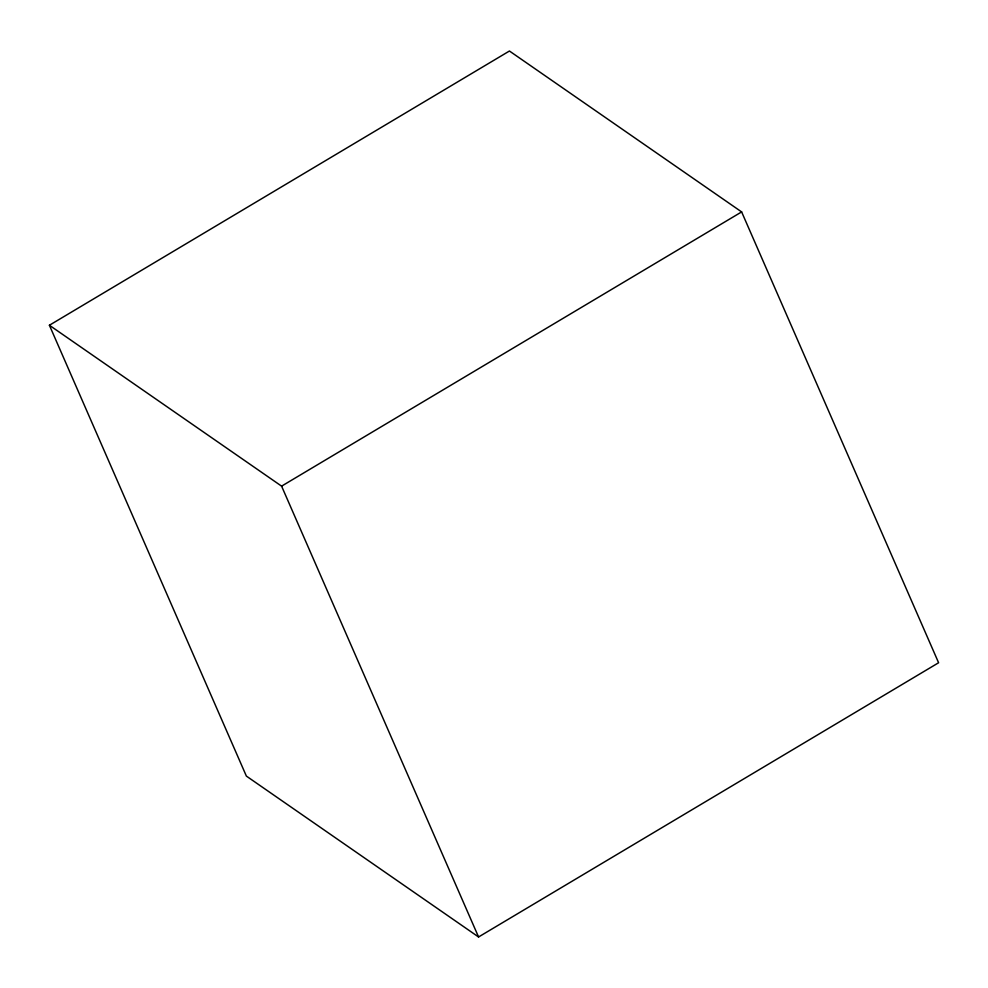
<?xml version="1.0" encoding="UTF-8"?>
<svg xmlns="http://www.w3.org/2000/svg" width="988" height="988" viewBox="0 0 988 988"><rect width="100%" height="100%" fill="white"/><g stroke="black" fill="none" stroke-linecap="round" stroke-linejoin="round"><path stroke-width="1.48" d="M49.4 325.25L509.438 51.018L741.63 211.914L938.6 662.75L478.563 936.982L246.37 776.086L49.4 325.25L281.592 486.145L478.563 936.982M281.592 486.145L741.63 211.914"/></g></svg>
